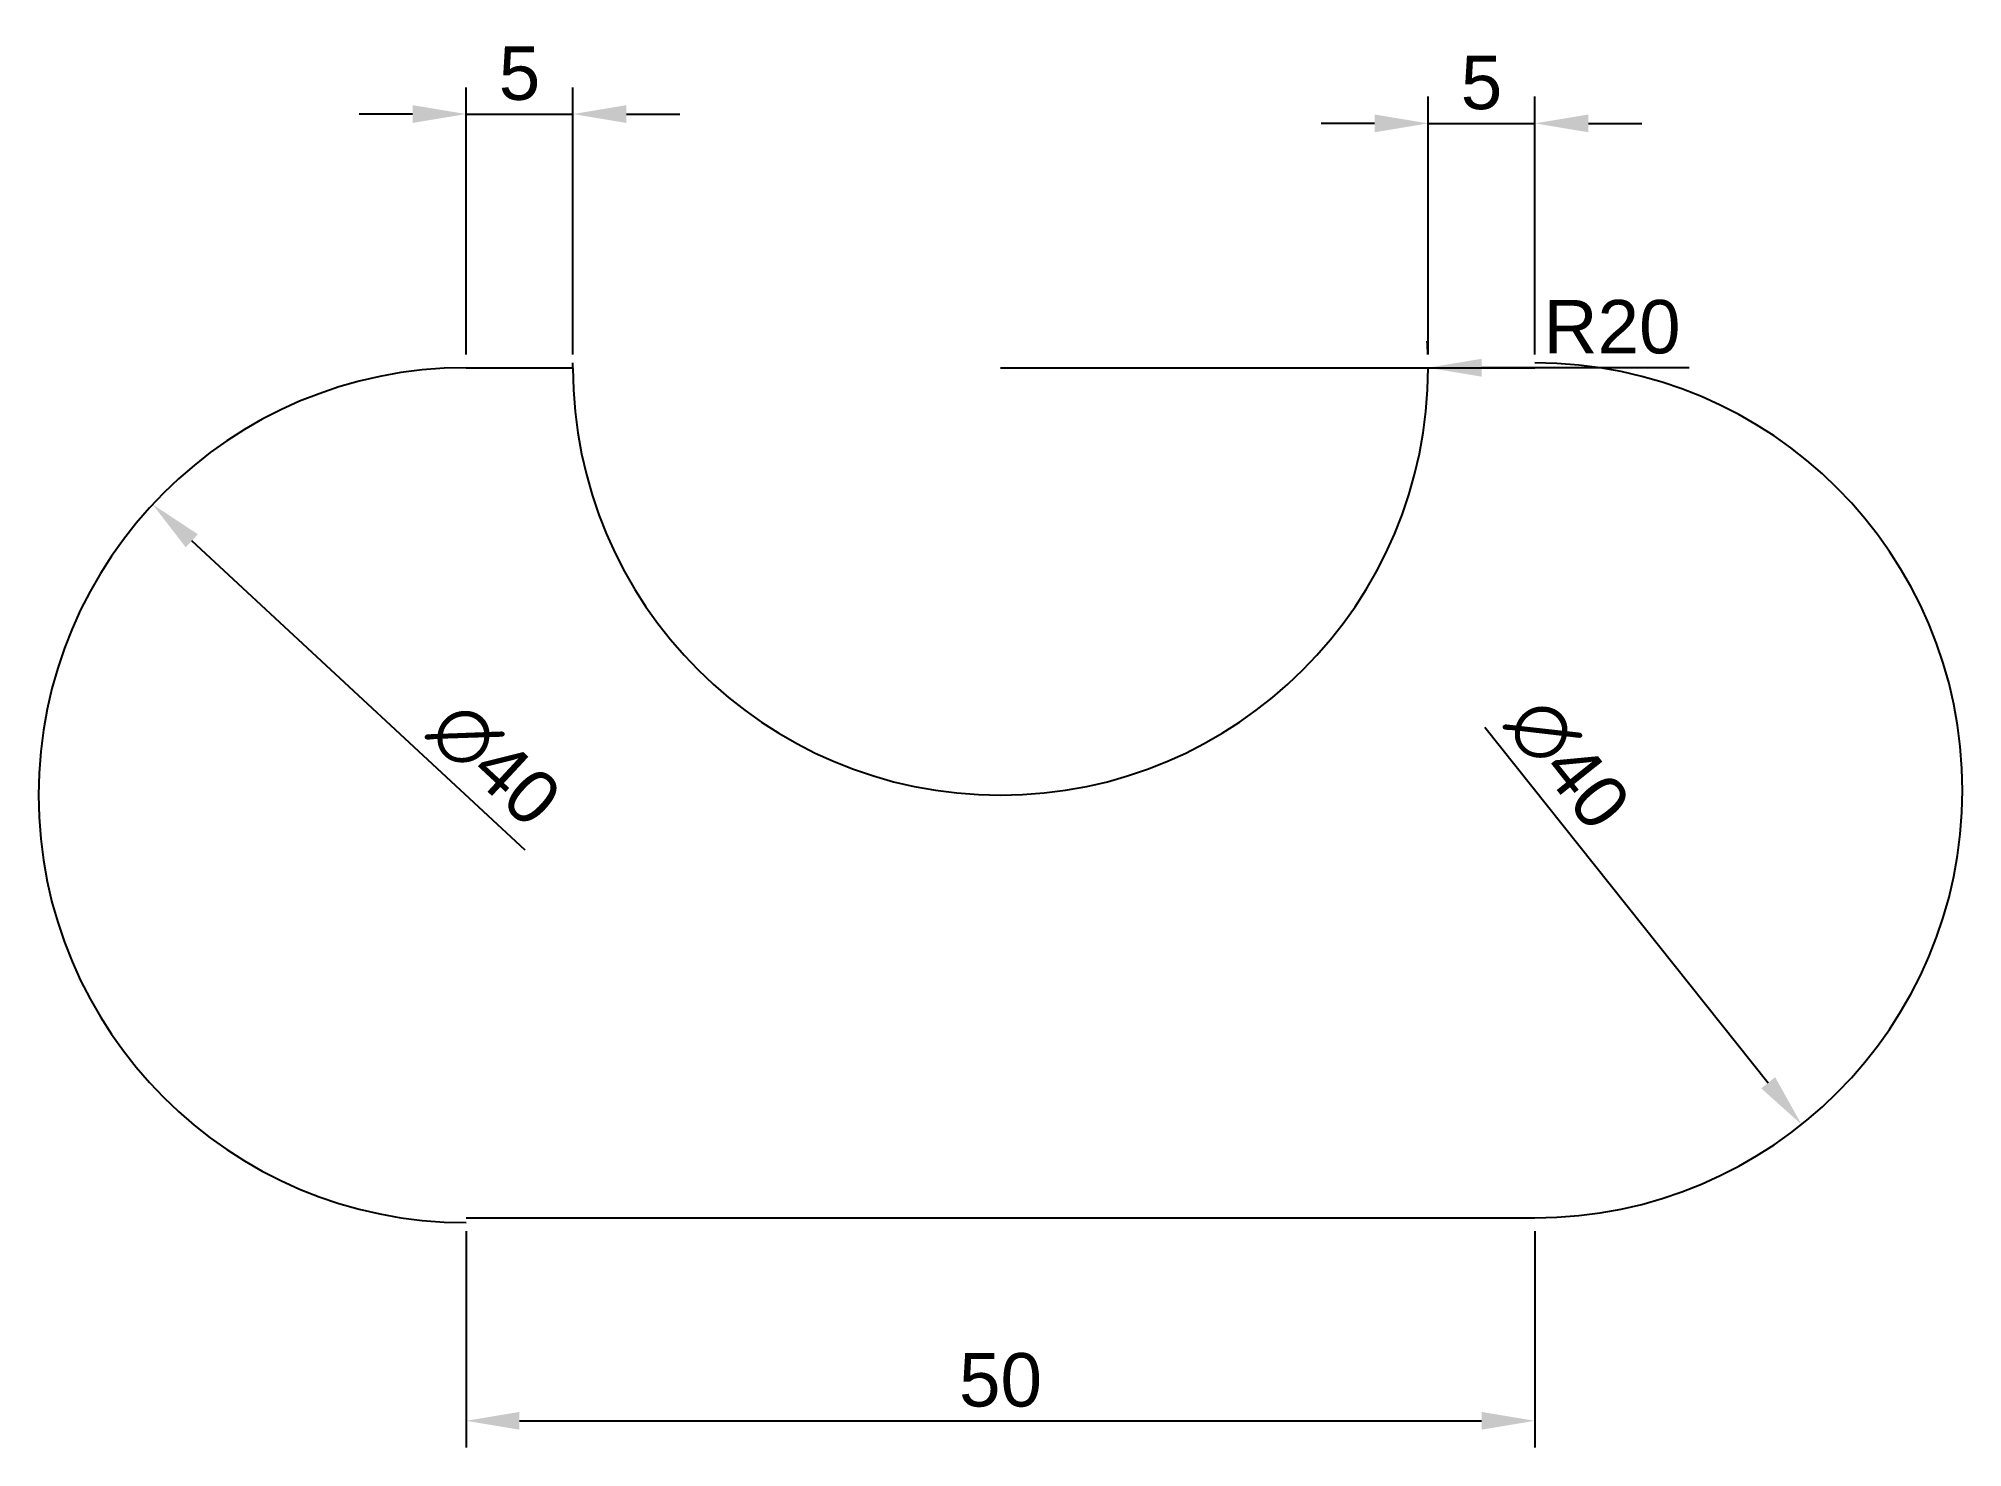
# Model space of a CAD drawing. Header units: millimetres. Extents: x 1980 to 2070, y 989.3 to 1055.2.
import ezdxf

# ---------------------------------------------------------------- set-up
doc = ezdxf.new("R2010")
doc.units = ezdxf.units.MM
doc.styles.get("Standard").update_dxf_attribs({"font": 'arial.ttf'})
doc.dimstyles.new('ISO-25', dxfattribs={"dimtxt": 2.5, "dimasz": 2.5, "dimexe": 1.25, "dimexo": 0.625, "dimtad": 1, "dimtxsty": 'Standard', "dimcen": 2.5, "dimadec": 0, "dimazin": 0, "dimtfac": 1, "dimtmove": 0, "dimatfit": 3, "dimfxl": 1, "dimarcsym": 0})

# ---------------------------------------------------------------- blocks, each defined once
blk = doc.blocks.new('*D1')
at = {"color": 0, "lineweight": -2, "transparency": 16777216}
for p, q in [((2000, 999.375), (2000, 989.252)), ((2050, 999.375), (2050, 989.252)), ((2002.5, 990.502), (2047.5, 990.502))]:
    blk.add_line(p, q, dxfattribs=at)
at = {"color": 0, "transparency": 16777216}
for points in [[(2002.5, 990.918), (2002.5, 990.085), (2000, 990.502)], [(2047.5, 990.918), (2047.5, 990.085), (2050, 990.502)]]:
    blk.add_solid(points, dxfattribs=at)
at = {"layer": 'Defpoints', "color": 0, "transparency": 16777216}
for p in [(2000, 1000), (2050, 1000), (2050, 990.502)]:
    blk.add_point(p, dxfattribs=at)
at = {"color": 0, "transparency": 16777216, "insert": (2025, 992.403), "char_height": 2.5, "attachment_point": 5}
blk.add_mtext('50', dxfattribs=at)
blk = doc.blocks.new('*D4')
at = {"color": 0, "lineweight": -2, "transparency": 16777216}
for p, q in [((2000, 1040.398), (2000, 1052.891)), ((2005, 1040.398), (2005, 1052.891)), ((1997.5, 1051.641), (1995, 1051.641)), ((2000, 1051.641), (2005, 1051.641)), ((2007.5, 1051.641), (2010, 1051.641))]:
    blk.add_line(p, q, dxfattribs=at)
at = {"color": 0, "transparency": 16777216}
for points in [[(1997.5, 1052.058), (1997.5, 1051.225), (2000, 1051.641)], [(2007.5, 1052.058), (2007.5, 1051.225), (2005, 1051.641)]]:
    blk.add_solid(points, dxfattribs=at)
at = {"layer": 'Defpoints', "color": 0, "transparency": 16777216}
for p in [(2005, 1051.641), (2000, 1039.773), (2005, 1039.773)]:
    blk.add_point(p, dxfattribs=at)
at = {"color": 0, "transparency": 16777216, "insert": (2002.5, 1053.538), "char_height": 2.5, "attachment_point": 5}
blk.add_mtext('5', dxfattribs=at)
blk = doc.blocks.new('*D5')
at = {"color": 0, "lineweight": -2, "transparency": 16777216}
for p, q in [((2045, 1040.398), (2045, 1052.456)), ((2050, 1040.398), (2050, 1052.456)), ((2042.5, 1051.206), (2040, 1051.206)), ((2045, 1051.206), (2050, 1051.206)), ((2052.5, 1051.206), (2055, 1051.206))]:
    blk.add_line(p, q, dxfattribs=at)
at = {"color": 0, "transparency": 16777216}
for points in [[(2042.5, 1051.622), (2042.5, 1050.789), (2045, 1051.206)], [(2052.5, 1051.622), (2052.5, 1050.789), (2050, 1051.206)]]:
    blk.add_solid(points, dxfattribs=at)
at = {"layer": 'Defpoints', "color": 0, "transparency": 16777216}
for p in [(2050, 1051.206), (2045, 1039.773), (2050, 1039.773)]:
    blk.add_point(p, dxfattribs=at)
at = {"color": 0, "transparency": 16777216, "insert": (2047.5, 1053.102), "char_height": 2.5, "attachment_point": 5}
blk.add_mtext('5', dxfattribs=at)
blk = doc.blocks.new('*D6')
at = {"color": 0, "lineweight": -2, "transparency": 16777216}
for p, q in [((2025, 1039.773), (2045, 1039.773)), ((2057.215, 1039.773), (2047.5, 1039.773))]:
    blk.add_line(p, q, dxfattribs=at)
blk.add_arc((2025, 1039.773), 20, 1.79049, 3.58099, dxfattribs=at)
at = {"color": 0, "transparency": 16777216}
blk.add_solid([(2047.5, 1040.19), (2047.5, 1039.357), (2045, 1039.773)], dxfattribs=at)
at = {"layer": 'Defpoints', "color": 0, "transparency": 16777216}
for p in [(2025, 1039.773), (2045, 1039.773)]:
    blk.add_point(p, dxfattribs=at)
at = {"color": 0, "transparency": 16777216, "insert": (2053.608, 1041.675), "char_height": 2.5, "attachment_point": 5}
blk.add_mtext('R20', dxfattribs=at)
blk = doc.blocks.new('*D7')
at = {"color": 0, "lineweight": -2, "transparency": 16777216}
blk.add_line((2002.765, 1017.208), (1987.172, 1031.676), dxfattribs=at)
at = {"color": 0, "transparency": 16777216}
blk.add_solid([(1987.455, 1031.982), (1986.888, 1031.371), (1985.339, 1033.377)], dxfattribs=at)
at = {"layer": 'Defpoints', "color": 0, "transparency": 16777216}
for p in [(1985.339, 1033.377), (2014.661, 1006.17)]:
    blk.add_point(p, dxfattribs=at)
at = {"color": 0, "transparency": 16777216, "insert": (2001.341, 1021.218), "char_height": 2.5, "attachment_point": 5, "rotation": 317.14286}
blk.add_mtext('∅40', dxfattribs=at)
blk = doc.blocks.new('*D8')
at = {"color": 0, "lineweight": -2, "transparency": 16777216}
blk.add_line((2047.649, 1022.949), (2060.911, 1006.318), dxfattribs=at)
at = {"color": 0, "transparency": 16777216}
blk.add_solid([(2061.237, 1006.578), (2060.585, 1006.058), (2062.47, 1004.363)], dxfattribs=at)
at = {"layer": 'Defpoints', "color": 0, "transparency": 16777216}
for p in [(2037.53, 1035.637), (2062.47, 1004.363)]:
    blk.add_point(p, dxfattribs=at)
at = {"color": 0, "transparency": 16777216, "insert": (2051.541, 1021.229), "char_height": 2.5, "attachment_point": 5, "rotation": 308.57143}
blk.add_mtext('∅40', dxfattribs=at)

msp = doc.modelspace()

# ---------------------------------------------------------------- linework, layer by layer
for p, q in [((2000, 1039.773), (2005, 1039.773)), ((2045, 1039.773), (2050, 1039.773)), ((2050, 1040), (2050, 1040)), ((2000, 1000), (2050, 1000))]:
    msp.add_line(p, q)
for centre, start, end in [((2000, 1019.773), 90, 270), ((1985, 1039.887), 359.67511, 0.32489), ((2025, 1039.773), 180, 0), ((2050, 1020), 270, 90)]:
    msp.add_arc(centre, 20, start, end)

# ---------------------------------------------------------------- dimensions: what is measured, and where the dimension line sits
for base, p1, p2, picture, middle in [((2005, 1051.641), (2000, 1039.773), (2005, 1039.773), '*D4', (2002.5, 1053.538)), ((2050, 1051.206), (2045, 1039.773), (2050, 1039.773), '*D5', (2047.5, 1053.102)), ((2050, 990.502), (2000, 1000), (2050, 1000), '*D1', (2025, 992.403))]:
    dim = msp.add_linear_dim(base=base, p1=p1, p2=p2, dimstyle='ISO-25')
    dim.commit()
    dim.dimension.update_dxf_attribs({"geometry": picture, "text_midpoint": middle})
dim = msp.add_radius_dim(center=(2025, 1039.773), mpoint=(2045, 1039.773), dimstyle='ISO-25')
dim.commit()
dim.dimension.update_dxf_attribs({"geometry": '*D6', "text_midpoint": (2053.608, 1041.675)})
for p1, p2, picture, middle in [((2037.53, 1035.637), (2062.47, 1004.363), '*D8', (2050, 1020)), ((2014.661, 1006.17), (1985.339, 1033.377), '*D7', (2000, 1019.773))]:
    dim = msp.add_diameter_dim_2p(p1=p1, p2=p2, dimstyle='ISO-25')
    dim.commit()
    dim.dimension.update_dxf_attribs({"geometry": picture, "text_midpoint": middle, "dimtype": 163})

doc.saveas('drawing.dxf')
